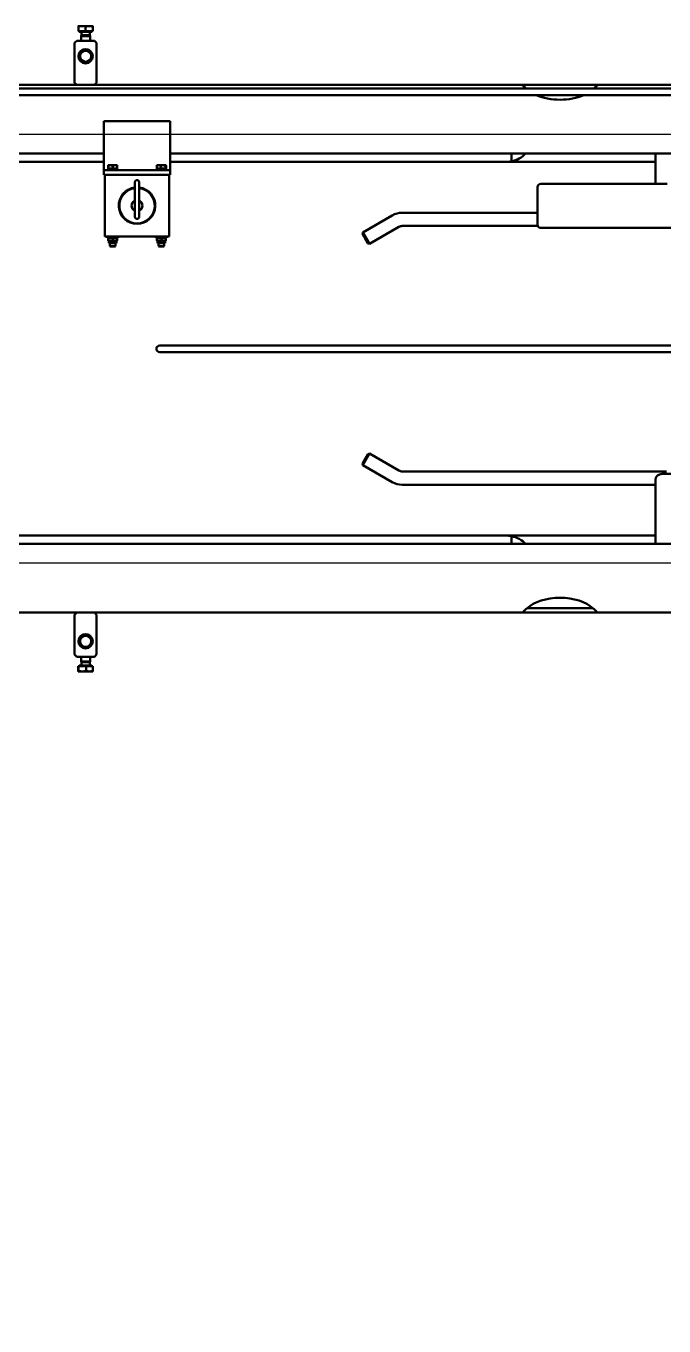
# Model space of a CAD drawing. Extents: x -3873 to 164127, y 7129 to 96529.
# Drawn here: x 85460 to 86037, y 69451 to 70627 of the extents above; entities that cross this region are included whole.
import ezdxf

# ---------------------------------------------------------------- set-up
doc = ezdxf.new("R2010")
doc.units = 0
doc.layers.add('KROMEKA', color=1, linetype='CONTINUOUS')
doc.layers.add('LAYOUT Kromeka', color=1, linetype='CONTINUOUS', lineweight=5)
doc.layers.add('Visible (ISO)', color=7, linetype='CONTINUOUS', lineweight=50)

# ---------------------------------------------------------------- blocks, each defined once
blk = doc.blocks.new('Ana gerdirme')
at = {"layer": 'Visible (ISO)', "color": 0}
for p, q in [((51392.2, 103115.6), (51388.9, 103115.6)), ((51388.9, 103110.9), (51388.9, 103115)), ((51395.4, 103110.9), (51388.9, 103110.9)), ((51389.7, 103110.9), (51389.7, 103110.3)), ((51389.7, 103110.3), (51401.1, 103110.3)), ((51391.7, 103110.3), (51391.7, 103107.3)), ((51398.7, 103115.6), (51392.2, 103115.6)), ((51395.4, 103110.9), (51395.4, 103115)), ((51401.9, 103110.9), (51395.4, 103110.9)), ((51401.9, 103115.6), (51398.7, 103115.6)), ((51399.1, 103110.3), (51399.1, 103107.3)), ((51401.1, 103110.9), (51401.1, 103110.3)), ((51401.9, 103110.9), (51401.9, 103115)), ((51385.4, 103100.3), (51387.4, 103102.3)), ((51385.4, 103100.3), (51385.4, 103064.3)), ((51403.4, 103102.3), (51387.4, 103102.3)), ((51391.7, 103107.3), (51391.4, 103106.6)), ((51391.4, 103106.6), (51399.4, 103106.6)), ((51391.4, 103106.6), (51391.4, 103102.3)), ((51391.7, 103107.3), (51399.1, 103107.3)), ((51399.1, 103107.3), (51399.4, 103106.6)), ((51399.4, 103106.6), (51399.4, 103102.3)), ((51403.4, 103102.3), (51405.4, 103100.3)), ((51405.4, 103064.3), (51405.4, 103100.3)), ((51389.4, 103088.3), (51389.4, 103085.8)), ((51397.9, 103094.3), (51392.9, 103094.3)), ((51401.4, 103085.8), (51401.4, 103088.3)), ((51789.6, 103062.3), (51060.4, 103062.3)), ((51387.4, 103062.3), (51385.4, 103064.3)), ((51405.4, 103064.3), (51403.4, 103062.3)), ((51789.6, 103062.3), (51858.8, 103062.3)), ((52262.1, 103062.3), (51858.8, 103062.3)), ((52058.4, 103059.2), (51060.4, 103059.2)), ((52058.4, 103053.2), (51060.4, 103053.2)), ((51411.9, 103029.5), (51411.9, 103026.9)), ((51471.9, 103029.5), (51411.9, 103029.5)), ((51411.9, 102986.4), (51411.9, 103026.9)), ((51471.9, 103026.9), (51471.9, 103029.5)), ((51471.9, 103026.9), (51471.9, 102986.4)), ((51411.9, 103000.3), (51060.4, 103000.3)), ((51411.9, 102992.8), (51060.4, 102992.8)), ((52336.9, 103000.3), (51471.9, 103000.3)), ((51775.4, 102992.8), (51471.9, 102992.8)), ((51910.4, 102992.8), (51775.4, 102992.8)), ((51780.4, 102993.3), (51780.4, 103000.3)), ((51910.4, 102987.5), (51910.4, 103000.3)), ((51411.9, 102985.2), (51411.9, 102986.4)), ((51411.9, 102985.2), (51415.9, 102985.2)), ((51411.9, 102985.2), (51411.9, 102981.2)), ((51412.9, 102981.2), (51411.9, 102981.2)), ((51470.9, 102981.2), (51412.9, 102981.2)), ((51412.9, 102981.2), (51412.9, 102925.2)), ((51414.9, 102986.2), (51424.9, 102986.2)), ((51414.9, 102985.2), (51414.9, 102986.2)), ((51417.9, 102989.7), (51415.9, 102989.7)), ((51415.9, 102986.7), (51415.9, 102989.3)), ((51419.9, 102986.7), (51415.9, 102986.7)), ((51467.9, 102985.2), (51415.9, 102985.2)), ((51415.9, 102981.2), (51467.9, 102981.2)), ((51416.6, 102986.7), (51416.6, 102986.2)), ((51421.9, 102989.7), (51417.9, 102989.7)), ((51419.9, 102986.7), (51419.9, 102989.3)), ((51423.9, 102986.7), (51419.9, 102986.7)), ((51423.9, 102989.7), (51421.9, 102989.7)), ((51423.3, 102986.7), (51423.3, 102986.2)), ((51423.9, 102986.7), (51423.9, 102989.3)), ((51424.9, 102985.2), (51424.9, 102986.2)), ((51458.9, 102986.2), (51468.9, 102986.2)), ((51458.9, 102985.2), (51458.9, 102986.2)), ((51459.7, 102986.7), (51459.7, 102989.3)), ((51463.4, 102986.7), (51459.7, 102986.7)), ((51461.5, 102989.7), (51459.9, 102989.7)), ((51459.9, 102989.7), (51459.9, 102989.6)), ((51460.6, 102986.7), (51460.6, 102986.2)), ((51465.5, 102989.7), (51461.5, 102989.7)), ((51463.4, 102986.7), (51463.4, 102989.3)), ((51467.6, 102986.7), (51463.4, 102986.7)), ((51467.9, 102989.7), (51465.5, 102989.7)), ((51467.3, 102986.7), (51467.3, 102986.2)), ((51467.6, 102986.7), (51467.6, 102989.3)), ((51468.2, 102986.7), (51467.6, 102986.7)), ((51467.9, 102989.7), (51467.9, 102989.7)), ((51467.9, 102989.7), (51467.9, 102989.6)), ((51467.9, 102985.2), (51471.9, 102985.2)), ((51468.2, 102986.7), (51468.2, 102989.3)), ((51468.9, 102985.2), (51468.9, 102986.2)), ((51471.9, 102981.2), (51470.9, 102981.2)), ((51470.9, 102925.2), (51470.9, 102981.2)), ((51471.9, 102986.4), (51471.9, 102985.2)), ((51471.9, 102981.2), (51471.9, 102985.2)), ((51910.4, 102987.5), (51910.4, 102977.4)), ((51439.9, 102943.2), (51439.9, 102974.3)), ((51443.9, 102974.3), (51443.9, 102943.2)), ((51803.9, 102936), (51803.9, 102970)), ((51806.9, 102973), (51920.9, 102973)), ((51910.4, 102973), (51910.4, 102977.4)), ((51672.6, 102944.4), (51646, 102929)), ((51681.6, 102946.8), (51803.9, 102946.8)), ((51678.6, 102934), (51652, 102918.6)), ((51681.6, 102934.8), (51804.1, 102934.8)), ((52000.9, 102933), (51806.9, 102933)), ((51412.9, 102925.2), (51470.9, 102925.2)), ((51414.9, 102925.2), (51414.9, 102924.2)), ((51424.9, 102924.2), (51414.9, 102924.2)), ((51416.5, 102924.2), (51415.9, 102923.8)), ((51415.9, 102923.5), (51415.9, 102923.8)), ((51415.9, 102923.5), (51415.9, 102921.6)), ((51416.5, 102921), (51415.9, 102921.3)), ((51423.4, 102921), (51416.5, 102921)), ((51416.5, 102921), (51416.5, 102919.2)), ((51419.9, 102923.5), (51419.9, 102921.6)), ((51423.4, 102924.2), (51423.9, 102923.8)), ((51423.4, 102921), (51423.9, 102921.3)), ((51423.4, 102921), (51423.4, 102919.2)), ((51423.9, 102923.8), (51423.9, 102923.5)), ((51423.9, 102923.5), (51423.9, 102921.6)), ((51424.9, 102925.2), (51424.9, 102924.2)), ((51458.9, 102925.2), (51458.9, 102924.2)), ((51468.9, 102924.2), (51458.9, 102924.2)), ((51460.5, 102924.2), (51459.9, 102923.8)), ((51459.9, 102923.5), (51459.9, 102923.8)), ((51459.9, 102923.5), (51459.9, 102921.6)), ((51460.5, 102921), (51459.9, 102921.3)), ((51467.4, 102921), (51460.5, 102921)), ((51460.5, 102921), (51460.5, 102919.2)), ((51463.9, 102923.5), (51463.9, 102921.6)), ((51467.4, 102924.2), (51467.9, 102923.8)), ((51467.4, 102921), (51467.9, 102921.3)), ((51467.4, 102921), (51467.4, 102919.2)), ((51467.9, 102923.8), (51467.9, 102923.5)), ((51467.9, 102923.5), (51467.9, 102921.6)), ((51468.9, 102925.2), (51468.9, 102924.2)), ((51645.6, 102927.6), (51646, 102929)), ((51650.6, 102919), (51645.6, 102927.6)), ((51646, 102929), (51652, 102918.6)), ((51423.4, 102919.2), (51416.5, 102919.2)), ((51417.4, 102919.2), (51417.4, 102916.6)), ((51417.4, 102916.6), (51422.4, 102916.6)), ((51417.9, 102916.2), (51417.4, 102916.6)), ((51421.9, 102916.2), (51417.9, 102916.2)), ((51421.9, 102916.2), (51422.4, 102916.6)), ((51422.4, 102919.2), (51422.4, 102916.6)), ((51467.4, 102919.2), (51460.5, 102919.2)), ((51461.4, 102919.2), (51461.4, 102916.6)), ((51461.4, 102916.6), (51466.4, 102916.6)), ((51461.9, 102916.2), (51461.4, 102916.6)), ((51465.9, 102916.2), (51461.9, 102916.2)), ((51465.9, 102916.2), (51466.4, 102916.6)), ((51466.4, 102919.2), (51466.4, 102916.6)), ((51650.6, 102919), (51652, 102918.6)), ((51492.1, 102826.8), (51462.4, 102826.8)), ((51492.1, 102826.8), (52098.4, 102826.8)), ((51462.4, 102820.8), (51492.1, 102820.8)), ((51492.1, 102820.8), (52098.4, 102820.8)), ((51645.6, 102720), (51650.6, 102728.6)), ((51645.6, 102720), (51646, 102718.6)), ((51652, 102729), (51646, 102718.6)), ((51650.6, 102728.6), (51652, 102729)), ((51678.6, 102713.6), (51652, 102729)), ((51672.6, 102703.2), (51646, 102718.6)), ((51920.4, 102712.8), (51681.6, 102712.8)), ((52537.9, 102710.6), (51916.4, 102710.6)), ((51910.4, 102700.8), (51681.6, 102700.8)), ((51910.4, 102705.4), (51910.4, 102670.3)), ((51910.4, 102660.1), (51910.4, 102670.3)), ((51060.4, 102654.8), (51775.4, 102654.8)), ((51375.4, 102654.8), (51910.4, 102654.8)), ((51780.4, 102647.3), (51780.4, 102654.3)), ((51910.4, 102660.1), (51910.4, 102647.3)), ((52923.9, 102647.3), (51060.4, 102647.3)), ((51789.6, 102585.3), (51060.4, 102585.3)), ((51385.4, 102583.3), (51387.4, 102585.3)), ((51385.4, 102583.3), (51385.4, 102547.3)), ((51403.4, 102585.3), (51405.4, 102583.3)), ((51405.4, 102547.3), (51405.4, 102583.3)), ((51789.6, 102585.3), (51858.8, 102585.3)), ((51853.7, 102589.3), (51794.6, 102589.3)), ((52262.1, 102585.3), (51858.8, 102585.3)), ((51389.4, 102561.8), (51389.4, 102559.3)), ((51401.4, 102559.3), (51401.4, 102561.8)), ((51387.4, 102545.3), (51385.4, 102547.3)), ((51387.4, 102545.3), (51403.4, 102545.3)), ((51391.4, 102541.1), (51391.4, 102545.3)), ((51392.9, 102553.3), (51397.9, 102553.3)), ((51399.4, 102541.1), (51399.4, 102545.3)), ((51405.4, 102547.3), (51403.4, 102545.3)), ((51388.7, 102536.7), (51389.1, 102536.7)), ((51388.7, 102536.7), (51388.7, 102532.6)), ((51388.9, 102532), (51392.5, 102532)), ((51388.9, 102532), (51388.9, 102532)), ((51388.9, 102532), (51388.9, 102532)), ((51389.1, 102536.7), (51389.1, 102532.6)), ((51389.1, 102536.7), (51395.8, 102536.7)), ((51401.1, 102537.3), (51389.7, 102537.3)), ((51389.7, 102536.7), (51389.7, 102537.3)), ((51399.4, 102541.1), (51391.4, 102541.1)), ((51391.7, 102540.3), (51391.4, 102541.1)), ((51399.1, 102540.3), (51391.7, 102540.3)), ((51391.7, 102537.3), (51391.7, 102540.3)), ((51392.5, 102532), (51398.9, 102532)), ((51395.8, 102536.7), (51395.8, 102532.6)), ((51395.8, 102536.7), (51402.1, 102536.7)), ((51398.9, 102532), (51401.9, 102532)), ((51399.1, 102540.3), (51399.4, 102541.1)), ((51399.1, 102537.3), (51399.1, 102540.3)), ((51401.1, 102536.7), (51401.1, 102537.3)), ((51401.9, 102532), (51401.9, 102532)), ((51402.1, 102536.7), (51402.1, 102532.6))]:
    blk.add_line(p, q, dxfattribs=at)
for centre, radius in [((51395.4, 103088.3), 6.5), ((51395.4, 103088.3), 6), ((51395.4, 103088.3), 5), ((51395.4, 102559.3), 6.5), ((51395.4, 102559.3), 6), ((51395.4, 102559.3), 5)]:
    blk.add_circle(centre, radius, dxfattribs=at)
for centre, radius, start, end in [((51775.4, 103017.8), 25, 270, 281.537), ((51775.4, 103017.8), 25, 281.537, 315.5723), ((51441.9, 102953.2), 16.5, 96.9621, 83.0379), ((51441.9, 102953.2), 16, 97.1808, 82.8192), ((51806.9, 102970), 3, 90, 180), ((51441.9, 102953.2), 5, 113.5782, 246.4218), ((51441.9, 102953.2), 5, 293.5782, 66.4218), ((51681.6, 102928.8), 18, 90, 120), ((51681.6, 102928.8), 6, 90, 120), ((51806.9, 102936), 3, 180, 270), ((51462.4, 102823.8), 3, 90, 270), ((51681.6, 102718.8), 6, 240, 270), ((51681.6, 102718.8), 18, 240, 270), ((51375.4, 102629.8), 25, 90, 90.3399), ((51775.4, 102629.8), 25, 78.463, 90), ((51775.4, 102629.8), 25, 44.4277, 78.463)]:
    blk.add_arc(centre, radius, start, end, dxfattribs=at)
for centre, major_axis, ratio, start_param, end_param in [((51824.2, 103069), (-35, 0), 0.571429, 0.910444, 2.231149), ((51916.4, 102705.4), (-6, 0), 0.866025, 4.712389, 6.283185), ((51824.2, 102578.6), (-35, 0), 0.571429, 3.688444, 5.736334)]:
    blk.add_ellipse(centre, major_axis=major_axis, ratio=ratio, start_param=start_param, end_param=end_param, dxfattribs=at)
for points, weights in [([(51388.9, 103115), (51388.9, 103115.6), (51388.9, 103115.6)], [1, 1.0379548493, 1]), ([(51392.2, 103115.6), (51390.7, 103115.6), (51388.9, 103115)], [1, 1.0379548493, 1]), ([(51395.4, 103115), (51393.7, 103115.6), (51392.2, 103115.6)], [1, 1.0379548493, 1]), ([(51398.7, 103115.6), (51397.2, 103115.6), (51395.4, 103115)], [1, 1.0379548493, 1]), ([(51401.9, 103115), (51400.2, 103115.6), (51398.7, 103115.6)], [1, 1.0379548493, 1]), ([(51401.9, 103115.6), (51401.9, 103115.6), (51401.9, 103115)], [1, 1.0379548493, 1]), ([(51415.9, 102989.3), (51415.9, 102989.7), (51415.9, 102989.7)], [1, 1.0379548493, 1]), ([(51417.9, 102989.7), (51417, 102989.7), (51415.9, 102989.3)], [1, 1.0379548493, 1]), ([(51419.9, 102989.3), (51418.8, 102989.7), (51417.9, 102989.7)], [1, 1.0379548493, 1]), ([(51421.9, 102989.7), (51421, 102989.7), (51419.9, 102989.3)], [1, 1.0379548493, 1]), ([(51423.9, 102989.3), (51422.8, 102989.7), (51421.9, 102989.7)], [1, 1.0379548493, 1]), ([(51423.9, 102989.7), (51423.9, 102989.7), (51423.9, 102989.3)], [1, 1.0379548493, 1]), ([(51461.5, 102989.7), (51460.7, 102989.7), (51459.7, 102989.3)], [1, 1.0379548493, 1]), ([(51459.7, 102989.3), (51459.8, 102989.6), (51459.9, 102989.6)], [1, 1.02997310296, 1.01260643683]), ([(51463.4, 102989.3), (51462.4, 102989.7), (51461.5, 102989.7)], [1, 1.0379548493, 1]), ([(51465.5, 102989.7), (51464.5, 102989.7), (51463.4, 102989.3)], [1, 1.0379548493, 1]), ([(51467.6, 102989.3), (51466.5, 102989.7), (51465.5, 102989.7)], [1, 1.0379548493, 1]), ([(51467.9, 102989.7), (51467.8, 102989.7), (51467.6, 102989.3)], [1, 1.0379548493, 1]), ([(51468.2, 102989.3), (51468, 102989.7), (51467.9, 102989.7)], [1, 1.0379548493, 1]), ([(51419.9, 102923.5), (51417.9, 102924.2), (51415.9, 102923.5)], [1, 1.15470053838, 1]), ([(51415.9, 102921.6), (51417.9, 102921), (51419.9, 102921.6)], [1, 1.15470053838, 1]), ([(51423.9, 102923.5), (51421.9, 102924.2), (51419.9, 102923.5)], [1, 1.15470053838, 1]), ([(51419.9, 102921.6), (51421.9, 102921), (51423.9, 102921.6)], [1, 1.15470053838, 1]), ([(51463.9, 102923.5), (51461.9, 102924.2), (51459.9, 102923.5)], [1, 1.15470053838, 1]), ([(51459.9, 102921.6), (51461.9, 102921), (51463.9, 102921.6)], [1, 1.15470053838, 1]), ([(51467.9, 102923.5), (51465.9, 102924.2), (51463.9, 102923.5)], [1, 1.15470053838, 1]), ([(51463.9, 102921.6), (51465.9, 102921), (51467.9, 102921.6)], [1, 1.15470053838, 1]), ([(51388.7, 102532.6), (51388.8, 102532), (51388.9, 102532)], [1, 1.0379548493, 1]), ([(51388.9, 102532), (51389, 102532), (51389.1, 102532.6)], [1, 1.0379548493, 1]), ([(51389.1, 102532.6), (51390.9, 102532), (51392.5, 102532)], [1, 1.0379548493, 1]), ([(51392.5, 102532), (51394, 102532), (51395.8, 102532.6)], [1, 1.0379548493, 1]), ([(51395.8, 102532.6), (51397.5, 102532), (51398.9, 102532)], [1, 1.0379548493, 1]), ([(51398.9, 102532), (51400.4, 102532), (51402.1, 102532.6)], [1, 1.0379548493, 1]), ([(51402.1, 102532.6), (51402, 102532.1), (51401.9, 102532)], [1, 1.03440686322, 1.0064326469])]:
    blk.add_rational_spline(points, weights, degree=2, dxfattribs=at)
for points, knots in [([(51791.2, 103061.3), (51790.7, 103061.7), (51790.2, 103062.1), (51789.7, 103062.3), (51789.6, 103062.3), (51789.6, 103062.3)], [1.3961338, 1.3961338, 1.3961338, 1.3961338, 1.6935798, 1.6935798, 1.8011188, 1.8011188, 1.8011188, 1.8011188]), ([(51858.8, 103062.3), (51858.7, 103062.3), (51858.6, 103062.3), (51858.1, 103062.1), (51857.7, 103061.7), (51857.1, 103061.3)], [3.3000765, 3.3000765, 3.3000765, 3.3000765, 3.4076155, 3.4076155, 3.7050616, 3.7050616, 3.7050616, 3.7050616]), ([(51439.9, 102974.3), (51439.9, 102974.4), (51439.9, 102974.4), (51439.9, 102974.6), (51440, 102974.7), (51440, 102975), (51440.1, 102975.2), (51440.4, 102975.5), (51440.5, 102975.7), (51440.9, 102975.9), (51441.1, 102976), (51441.5, 102976.2), (51441.7, 102976.2), (51442, 102976.2), (51442, 102976.2), (51442.3, 102976.2), (51442.6, 102976.1), (51443, 102975.9), (51443.1, 102975.8), (51443.5, 102975.5), (51443.6, 102975.3), (51443.8, 102975), (51443.9, 102974.7), (51443.9, 102974.5), (51443.9, 102974.4), (51443.9, 102974.3)], [0, 0, 0, 0, 0.025633, 0.025633, 0.0507729, 0.0507729, 0.1137016, 0.1137016, 0.1783727, 0.1783727, 0.2440229, 0.2440229, 0.3064752, 0.3064752, 0.3270774, 0.3270774, 0.3938634, 0.3938634, 0.4591534, 0.4591534, 0.5232668, 0.5232668, 0.5853404, 0.5853404, 0.612901, 0.612901, 0.612901, 0.612901]), ([(51443.9, 102943.2), (51443.9, 102943.1), (51443.9, 102943.1), (51443.9, 102942.8), (51443.8, 102942.6), (51443.7, 102942.2), (51443.5, 102942.1), (51443.2, 102941.7), (51443.1, 102941.6), (51442.6, 102941.4), (51442.4, 102941.3), (51442, 102941.3), (51442, 102941.3), (51441.7, 102941.3), (51441.5, 102941.3), (51441.1, 102941.4), (51440.9, 102941.5), (51440.5, 102941.8), (51440.4, 102941.9), (51440.1, 102942.3), (51440, 102942.5), (51440, 102942.7), (51439.9, 102942.8), (51439.9, 102943), (51439.9, 102943.1), (51439.9, 102943.2)], [0, 0, 0, 0, 0.0152494, 0.0152494, 0.0772045, 0.0772045, 0.1410768, 0.1410768, 0.2054498, 0.2054498, 0.2864584, 0.2864584, 0.3066606, 0.3066606, 0.367881, 0.367881, 0.4332527, 0.4332527, 0.4978506, 0.4978506, 0.5610593, 0.5610593, 0.5870565, 0.5870565, 0.6135947, 0.6135947, 0.6135947, 0.6135947]), ([(51791.2, 102586.3), (51790.7, 102585.9), (51790.2, 102585.5), (51789.7, 102585.3), (51789.6, 102585.3), (51789.6, 102585.3)], [1.3961338, 1.3961338, 1.3961338, 1.3961338, 1.6935798, 1.6935798, 1.8011188, 1.8011188, 1.8011188, 1.8011188]), ([(51794.3, 102589), (51794.1, 102588.8), (51793.9, 102588.7), (51792.8, 102587.6), (51791.9, 102586.9), (51791.2, 102586.3)], [0.9223702, 0.9223702, 0.9223702, 0.9223702, 0.9999713, 0.9999713, 1.3961338, 1.3961338, 1.3961338, 1.3961338]), ([(51857.1, 102586.3), (51856.4, 102586.9), (51855.6, 102587.6), (51854.4, 102588.7), (51854.2, 102588.8), (51854.1, 102589)], [3.7050616, 3.7050616, 3.7050616, 3.7050616, 4.1012241, 4.1012241, 4.1788252, 4.1788252, 4.1788252, 4.1788252]), ([(51858.8, 102585.3), (51858.7, 102585.3), (51858.6, 102585.3), (51858.1, 102585.5), (51857.7, 102585.9), (51857.1, 102586.3)], [3.3000765, 3.3000765, 3.3000765, 3.3000765, 3.4076155, 3.4076155, 3.7050616, 3.7050616, 3.7050616, 3.7050616])]:
    blk.add_open_spline(points, degree=3, knots=knots, dxfattribs=at)
for points in [[(51793.6, 103059.2), (51792.7, 103060), (51791.9, 103060.8), (51791.2, 103061.3)], [(51857.1, 103061.3), (51856.5, 103060.8), (51855.6, 103060), (51854.7, 103059.2)]]:
    blk.add_open_spline(points, degree=3, dxfattribs=at)

msp = doc.modelspace()

# ---------------------------------------------------------------- linework, layer by layer
at = {"layer": 'KROMEKA'}
msp.add_lwpolyline([(69708.6, 40603.1), (64889.6, 40603.1, -1), (64889.6, 41088.1), (69422.8, 41088.1, 0.414214), (69616.8, 41282.1), (69616.8, 70335.2, -0.414213), (69810.8, 70529.2), (86368.8, 70529.2, -1), (86368.8, 70141.2), (84487.5, 70141.3, 0.414222), (84293.5, 69947.3), (84293.5, 65026, -0.999999), (83807.7, 65026), (83807.8, 69947.2, 0.414226), (83613.8, 70141.2), (70401.8, 70141.2, 0.414214), (70207.8, 69947.2), (70207.8, 69642)], format="xyb", dxfattribs=at)

# ---------------------------------------------------------------- block references
at = {"layer": 'LAYOUT Kromeka', "linetype": 'Continuous'}
msp.add_blockref('Ana gerdirme', (34118.4, -32488.6), dxfattribs=at)

doc.saveas('drawing.dxf')
